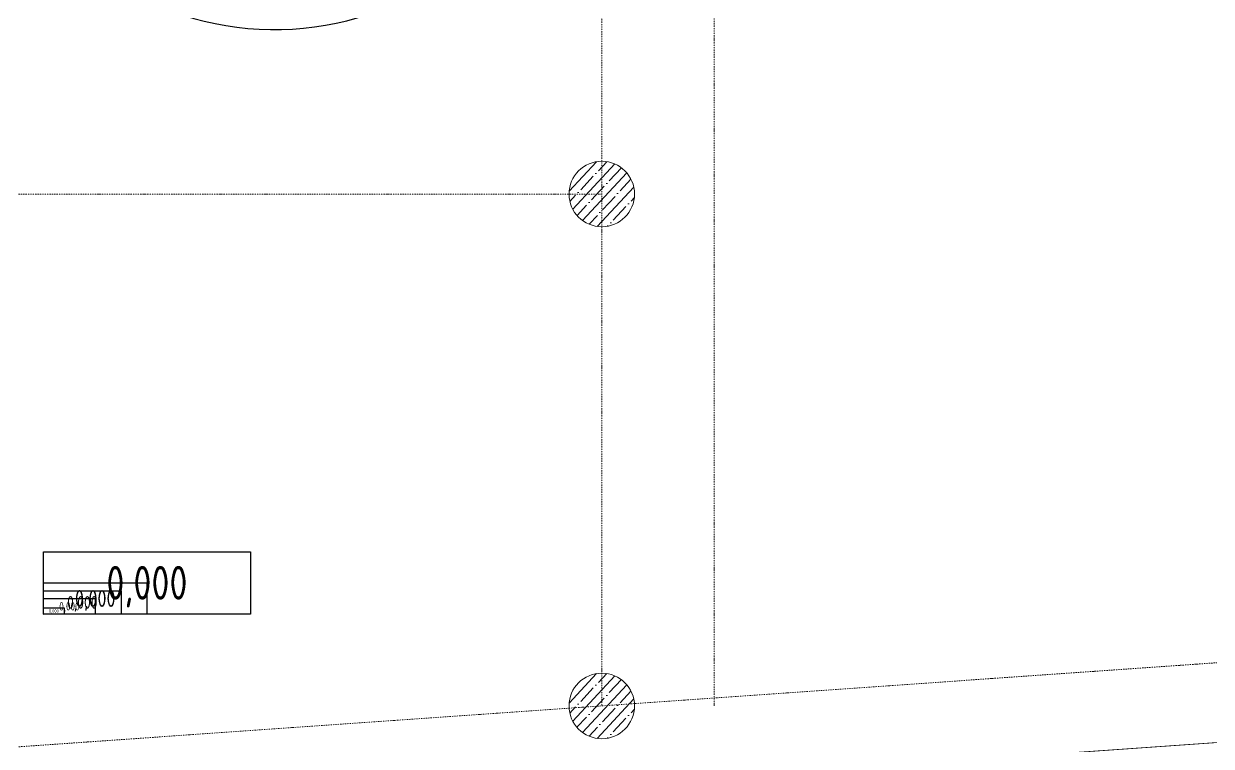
# Model space of a CAD drawing. Header units: millimetres. Extents: x -798 to 124478, y -405 to 121556.
# Drawn here: x 39400 to 52093, y 32677 to 40399 of the extents above; entities that cross this region are included whole.
import ezdxf
from ezdxf.enums import TextEntityAlignment as Align

# ---------------------------------------------------------------- set-up
doc = ezdxf.new("R2010")
doc.units = ezdxf.units.MM
doc.linetypes.add('CENTER', pattern=[2, 1.25, -0.25, 0.25, -0.25])
doc.linetypes.add('Strichpunkt', pattern=[25.4, 12.7, -6.35, 0, -6.35])
for name, color, linetype in [('0 @ 0.1', 7, 'Continuous'), ('0 @ 0.2', 7, 'Continuous'), ('0 @ 100', 7, 'Continuous'), ('0 @ 20', 7, 'Continuous'), ('0 @ 200', 7, 'Continuous'), ('0 @ 50', 7, 'Continuous'), ('0 @ 75', 7, 'Continuous')]:
    doc.layers.add(name, color=color, linetype=linetype)
for name, color, linetype, lineweight in [('A-AXES', 40, 'CENTER', 5), ('A-Hatch', 253, 'Continuous', 9), ('concreet', 5, 'Continuous', 15), ('S-WALL', 5, 'Continuous', 15)]:
    doc.layers.add(name, color=color, linetype=linetype, lineweight=lineweight)
doc.styles.add('Arch-Dim', font='romans.shx', dxfattribs={"width": 0.75})

# ---------------------------------------------------------------- blocks, each defined once
blk = doc.blocks.new('*U74')
blk.add_lwpolyline([(0, 3.334), (11.053, 3.334), (11.053, 0), (0, 0)], close=True)
at = {"style": 'Arch-Dim', "width": 0.75}
blk.add_attdef('УРОВЕНЬ', text='', height=1.8, dxfattribs=at).set_placement((5.526, 0.774), align=Align.CENTER)
blk = doc.blocks.new('*U747')
at = {"layer": '0 @ 0.1', "transparency": 33554687, "xscale": 0.1, "yscale": 0.1, "zscale": 0.1}
blk.add_blockref('*U74', (39611, 34089), dxfattribs=at).add_auto_attribs({'УРОВЕНЬ': '0,000'})
at = {"layer": '0 @ 0.2', "transparency": 33554687, "xscale": 0.2, "yscale": 0.2, "zscale": 0.2}
blk.add_blockref('*U74', (39611, 34089), dxfattribs=at).add_auto_attribs({'УРОВЕНЬ': '0,000'})
at = {"layer": '0 @ 100', "transparency": 33554687, "xscale": 100, "yscale": 100, "zscale": 100}
blk.add_blockref('*U74', (39611, 34089), dxfattribs=at).add_auto_attribs({'УРОВЕНЬ': '0,000'})
at = {"layer": '0 @ 20', "transparency": 33554687, "xscale": 20, "yscale": 20, "zscale": 20}
blk.add_blockref('*U74', (39611, 34089), dxfattribs=at).add_auto_attribs({'УРОВЕНЬ': '0,000'})
at = {"layer": '0 @ 200', "transparency": 33554687, "xscale": 200, "yscale": 200, "zscale": 200}
blk.add_blockref('*U74', (39611, 34089), dxfattribs=at).add_auto_attribs({'УРОВЕНЬ': '0,000'})
at = {"layer": '0 @ 50', "transparency": 33554687, "xscale": 50, "yscale": 50, "zscale": 50}
blk.add_blockref('*U74', (39611, 34089), dxfattribs=at).add_auto_attribs({'УРОВЕНЬ': '0,000'})
at = {"layer": '0 @ 75', "transparency": 33554687, "xscale": 75, "yscale": 75, "zscale": 75}
blk.add_blockref('*U74', (39611, 34089), dxfattribs=at).add_auto_attribs({'УРОВЕНЬ': '0,000'})
blk = doc.blocks.new('оси 2')
at = {"layer": 'A-AXES', "linetype": 'Strichpunkt', "transparency": 33554687}
for p, q in [((2204997, -2332742), (2204997, -2400516)), ((2206197, -2362645), (2206197, -2400516)), ((2204997, -2395046), (2162291, -2395046)), ((2204997, -2395046), (2162291, -2395046)), ((2282062, -2395111), (2165208, -2403306))]:
    blk.add_line(p, q, dxfattribs=at)

msp = doc.modelspace()

# ---------------------------------------------------------------- hatches: boundary and pattern name
at = {"layer": 'A-Hatch'}
h = msp.add_hatch(dxfattribs=at)
h.set_pattern_fill('ANSI35', color=256, scale=25, angle=-177.9339, style=0)
h.set_pattern_definition([(227.066067, (-64134.37, -632458.18), (116.227165, -108.13329), []), (227.066067, (-64246.55, -632462.23), (116.227165, -108.13329), [198.4375, -39.6875, 0, -39.6875])])
edge = h.paths.add_edge_path()
edge.add_arc((45578, 38579), 350, -49.4987, 90, ccw=False)
edge.add_arc((45578, 38579), 350, 225.2347, 310.5013, ccw=False)
edge.add_arc((45578, 38579), 350, 90, 225.2347, ccw=False)
h = msp.add_hatch(dxfattribs=at)
h.set_pattern_fill('ANSI35', color=256, scale=25, angle=-177.9339, style=0)
h.set_pattern_definition([(227.066067, (-64134.37, -637928.72), (116.227165, -108.13329), []), (227.066067, (-64246.55, -637932.76), (116.227165, -108.13329), [198.4375, -39.6875, 0, -39.6875])])
edge = h.paths.add_edge_path()
edge.add_arc((45578, 33108), 350, -49.4987, 90, ccw=False)
edge.add_arc((45578, 33108), 350, 225.2347, 310.5013, ccw=False)
edge.add_arc((45578, 33108), 350, 90, 225.2347, ccw=False)

# ---------------------------------------------------------------- linework, layer by layer
msp.add_arc((42083, 43532), 3195, 200, 41)
at = {"layer": 'concreet'}
for centre in [(45578, 38579), (45578, 33108)]:
    msp.add_circle(centre, 350, dxfattribs=at)
at = {"layer": 'S-WALL', "color": 4, "linetype": 'Continuous', "lineweight": 15, "ltscale": 40}
msp.add_line((78973, 34598), (12078, 29907), dxfattribs=at)
at = {"layer": 'S-WALL', "linetype": 'Continuous', "lineweight": 15, "ltscale": 40}
msp.add_lwpolyline([(50428, 32596), (77802, 34516)], dxfattribs=at)

# ---------------------------------------------------------------- block references
msp.add_blockref('оси 2', (-2159419, 2433624))
at = {"color": 5}
msp.add_blockref('*U747', (0, 0), dxfattribs=at)

doc.saveas('drawing.dxf')
